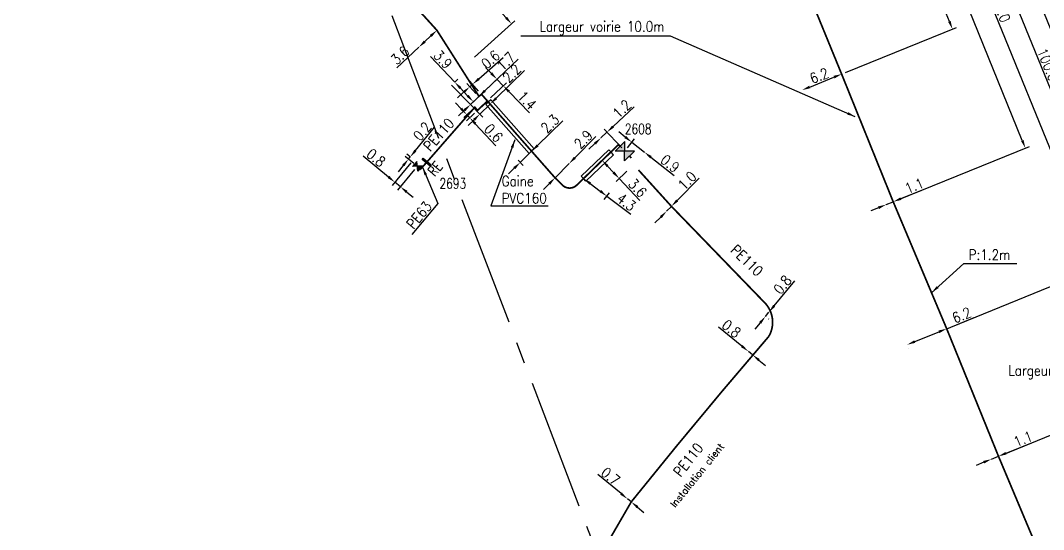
# Model space of a CAD drawing. Header units: millimetres. Extents: x 126999 to 128000, y 154000 to 155000.
# Drawn here: x 127775.3 to 127923.8, y 154093.8 to 154167.7 of the extents above; entities that cross this region are included whole.
import ezdxf
from ezdxf.enums import TextEntityAlignment as Align

# ---------------------------------------------------------------- set-up
doc = ezdxf.new("R2010")
doc.units = ezdxf.units.MM
doc.header["$PDMODE"] = 34
doc.linetypes.add('CENTER2', pattern=[28.575, 19.05, -3.175, 3.175, -3.175])
doc.layers.get('0').update_dxf_attribs({"linetype": 'CONTINUOUS'})
doc.layers.get('DEFPOINTS').update_dxf_attribs({"linetype": 'CONTINUOUS'})
for name, color, linetype in [('G_120', 4, 'CONTINUOUS'), ('G_300', 7, 'CONTINUOUS'), ('G_340', 7, 'CONTINUOUS'), ('G_400', 7, 'CONTINUOUS')]:
    doc.layers.add(name, color=color, linetype=linetype)
doc.layers.add('G_990', color=7, linetype='CONTINUOUS', plot=False)
doc.styles.add('G_ROMANS', font='ROMANS.SHX', dxfattribs={"width": 0.75})
doc.styles.get("Standard").update_dxf_attribs({"font": 'romans.shx', "width": 0.85})
doc.linetypes.add('G_TYPB_PE', pattern='A,5,-0.3,["o",Standard,S=1.5,R=0,X=0,Y=-0.5],-1.65', length=6.95)
doc.dimstyles.get("Standard").update_dxf_attribs({"dimtxt": 1.5, "dimasz": 1.2, "dimexe": 0.625, "dimexo": 0.625, "dimgap": 0.25, "dimtad": 1, "dimdec": 1, "dimzin": 0, "dimdsep": 46, "dimtxsty": 'Standard', "dimcen": -0.5, "dimadec": 0, "dimazin": 0, "dimtfac": 1, "dimtdec": 1, "dimtmove": 0, "dimatfit": 3, "dimfxl": 1, "dimtolj": 1, "dimtzin": 0, "dimarcsym": 0})

# ---------------------------------------------------------------- blocks, each defined once
blk = doc.blocks.new('*D156')
at = {"layer": 'DEFPOINTS', "color": 0, "linetype": 'Continuous', "transparency": 16777216}
for p in [(127863.42, 154098.23), (127863.42, 154098.23), (127863.97, 154097.79)]:
    blk.add_point(p, dxfattribs=at)
at = {"layer": 'G_120', "color": 0, "linetype": 'Continuous', "lineweight": -2, "transparency": 16777216}
for p, q in [((127862.5, 154098.99), (127859.11, 154101.76)), ((127863.97, 154097.79), (127863.42, 154098.23)), ((127864.89, 154097.03), (127865.82, 154096.27))]:
    blk.add_line(p, q, dxfattribs=at)
at = {"layer": 'G_120', "color": 0, "linetype": 'Continuous', "transparency": 16777216}
for points in [[(127862.62, 154099.15), (127862.37, 154098.84), (127863.42, 154098.23)], [(127865.02, 154097.18), (127864.77, 154096.87), (127863.97, 154097.79)]]:
    blk.add_solid(points, dxfattribs=at)
at = {"layer": 'G_120', "color": 0, "linetype": 'Continuous', "transparency": 16777216, "insert": (127860.97, 154101.53), "char_height": 1.5, "attachment_point": 5, "rotation": 320.6832}
blk.add_mtext('\\A1;0.7', dxfattribs=at)
blk = doc.blocks.new('*D157')
at = {"layer": 'DEFPOINTS', "color": 0, "linetype": 'Continuous', "transparency": 16777216}
for p in [(127880.97, 154119.65), (127880.97, 154119.65), (127881.58, 154119.15)]:
    blk.add_point(p, dxfattribs=at)
at = {"layer": 'G_120', "color": 0, "linetype": 'Continuous', "lineweight": -2, "transparency": 16777216}
for p, q in [((127880.04, 154120.41), (127876.66, 154123.18)), ((127881.58, 154119.15), (127880.97, 154119.65)), ((127882.51, 154118.39), (127883.44, 154117.62))]:
    blk.add_line(p, q, dxfattribs=at)
at = {"layer": 'G_120', "color": 0, "linetype": 'Continuous', "transparency": 16777216}
for points in [[(127880.16, 154120.57), (127879.91, 154120.26), (127880.97, 154119.65)], [(127882.64, 154118.54), (127882.39, 154118.23), (127881.58, 154119.15)]]:
    blk.add_solid(points, dxfattribs=at)
at = {"layer": 'G_120', "color": 0, "linetype": 'Continuous', "transparency": 16777216, "insert": (127878.52, 154122.95), "char_height": 1.5, "attachment_point": 5, "rotation": 320.6832}
blk.add_mtext('\\A1;0.8', dxfattribs=at)
blk = doc.blocks.new('*D158')
at = {"layer": 'DEFPOINTS', "color": 0, "linetype": 'Continuous', "transparency": 16777216}
for p in [(127883.4, 154124.78), (127883.46, 154124.73), (127883.9, 154125.4)]:
    blk.add_point(p, dxfattribs=at)
at = {"layer": 'G_120', "color": 0, "linetype": 'Continuous', "lineweight": -2, "transparency": 16777216}
for p, q in [((127884.72, 154126.28), (127887.71, 154129.92)), ((127883.46, 154124.73), (127883.96, 154125.35)), ((127884.39, 154125), (127884.45, 154124.96)), ((127882.7, 154123.8), (127881.93, 154122.88)), ((127883.88, 154124.39), (127883.94, 154124.34))]:
    blk.add_line(p, q, dxfattribs=at)
at = {"layer": 'G_120', "color": 0, "linetype": 'Continuous', "transparency": 16777216}
for points in [[(127884.57, 154126.41), (127884.88, 154126.15), (127883.96, 154125.35)], [(127882.54, 154123.93), (127882.85, 154123.68), (127883.46, 154124.73)]]:
    blk.add_solid(points, dxfattribs=at)
at = {"layer": 'G_120', "color": 0, "linetype": 'Continuous', "transparency": 16777216, "insert": (127885.93, 154129.33), "char_height": 1.5, "attachment_point": 5, "rotation": 50.6832}
blk.add_mtext('\\A1;0.8', dxfattribs=at)
blk = doc.blocks.new('*D159')
at = {"layer": 'DEFPOINTS', "color": 0, "linetype": 'Continuous', "transparency": 16777216}
for p in [(127869.1, 154140.01), (127869.1, 154140.01), (127869.8, 154140.72)]:
    blk.add_point(p, dxfattribs=at)
at = {"layer": 'G_120', "color": 0, "linetype": 'Continuous', "lineweight": -2, "transparency": 16777216}
for p, q in [((127870.65, 154141.58), (127873.84, 154144.81)), ((127869.1, 154140.01), (127869.8, 154140.72)), ((127868.26, 154139.15), (127867.42, 154138.3))]:
    blk.add_line(p, q, dxfattribs=at)
at = {"layer": 'G_120', "color": 0, "linetype": 'Continuous', "transparency": 16777216}
for points in [[(127870.5, 154141.72), (127870.79, 154141.44), (127869.8, 154140.72)], [(127868.12, 154139.3), (127868.4, 154139.01), (127869.1, 154140.01)]]:
    blk.add_solid(points, dxfattribs=at)
at = {"layer": 'G_120', "color": 0, "linetype": 'Continuous', "transparency": 16777216, "insert": (127872.08, 154144.45), "char_height": 1.5, "attachment_point": 5, "rotation": 45.3983}
blk.add_mtext('\\A1;1.0', dxfattribs=at)
blk = doc.blocks.new('*D160')
at = {"layer": 'DEFPOINTS', "color": 0, "linetype": 'Continuous', "transparency": 16777216}
for p in [(127860.45, 154151.48), (127859.58, 154150.66), (127863.03, 154148.74)]:
    blk.add_point(p, dxfattribs=at)
at = {"layer": 'G_300', "color": 0, "linetype": 'Continuous', "lineweight": -2, "transparency": 16777216}
for p, q in [((127861.33, 154152.3), (127864.38, 154155.17)), ((127859.58, 154150.66), (127860.45, 154151.48)), ((127862.6, 154149.2), (127860.03, 154151.94)), ((127858.7, 154149.84), (127857.83, 154149.02))]:
    blk.add_line(p, q, dxfattribs=at)
at = {"layer": 'G_300', "color": 0, "linetype": 'Continuous', "transparency": 16777216}
for points in [[(127861.19, 154152.45), (127861.46, 154152.16), (127860.45, 154151.48)], [(127858.57, 154149.98), (127858.84, 154149.69), (127859.58, 154150.66)]]:
    blk.add_solid(points, dxfattribs=at)
at = {"layer": 'G_300', "color": 0, "linetype": 'Continuous', "transparency": 16777216, "insert": (127862.61, 154154.87), "char_height": 1.5, "attachment_point": 5, "rotation": 43.1876}
blk.add_mtext('\\A1;1.2', dxfattribs=at)
blk = doc.blocks.new('*D161')
at = {"layer": 'DEFPOINTS', "color": 0, "linetype": 'Continuous', "transparency": 16777216}
for p in [(127862.13, 154149.69), (127863.79, 154146.25), (127862.22, 154144.77)]:
    blk.add_point(p, dxfattribs=at)
at = {"layer": 'G_120', "color": 0, "linetype": 'Continuous', "lineweight": -2, "transparency": 16777216}
for p, q in [((127861.67, 154149.27), (127859.26, 154147)), ((127860.54, 154146.55), (127861.4, 154145.64)), ((127863.34, 154145.82), (127861.76, 154144.34)), ((127862.22, 154144.77), (127865.23, 154141.55))]:
    blk.add_line(p, q, dxfattribs=at)
at = {"layer": 'G_120', "color": 0, "linetype": 'Continuous', "transparency": 16777216}
for points in [[(127860.68, 154146.69), (127860.39, 154146.42), (127859.72, 154147.43)], [(127861.54, 154145.78), (127861.25, 154145.5), (127862.22, 154144.77)]]:
    blk.add_solid(points, dxfattribs=at)
at = {"layer": 'G_120', "color": 0, "linetype": 'Continuous', "transparency": 16777216, "insert": (127864.88, 154143.39), "char_height": 1.5, "attachment_point": 5, "rotation": 313.1998}
blk.add_mtext('\\A1;3.6', dxfattribs=at)
blk = doc.blocks.new('*D162')
at = {"layer": 'DEFPOINTS', "color": 0, "linetype": 'Continuous', "transparency": 16777216}
for p in [(127854.95, 154146.92), (127854.95, 154146.92), (127852.91, 154144.86)]:
    blk.add_point(p, dxfattribs=at)
at = {"layer": 'G_120', "color": 0, "linetype": 'Continuous', "lineweight": -2, "transparency": 16777216}
for p, q in [((127855.79, 154147.78), (127858.82, 154150.85)), ((127852.91, 154144.86), (127854.95, 154146.92)), ((127852.07, 154144), (127851.22, 154143.15))]:
    blk.add_line(p, q, dxfattribs=at)
at = {"layer": 'G_120', "color": 0, "linetype": 'Continuous', "transparency": 16777216}
for points in [[(127855.65, 154147.92), (127855.93, 154147.64), (127854.95, 154146.92)], [(127851.92, 154144.14), (127852.21, 154143.86), (127852.91, 154144.86)]]:
    blk.add_solid(points, dxfattribs=at)
at = {"layer": 'G_120', "color": 0, "linetype": 'Continuous', "transparency": 16777216, "insert": (127857.01, 154150.44), "char_height": 1.5, "attachment_point": 5, "rotation": 45.3983}
blk.add_mtext('\\A1;2.9', dxfattribs=at)
blk = doc.blocks.new('*D171')
at = {"layer": 'DEFPOINTS', "color": 0, "linetype": 'Continuous', "transparency": 16777216}
for p in [(127841.87, 154156.69), (127840.64, 154155.51), (127840.64, 154155.51)]:
    blk.add_point(p, dxfattribs=at)
at = {"layer": 'G_120', "color": 0, "linetype": 'Continuous', "lineweight": -2, "transparency": 16777216}
for p, q in [((127842.74, 154157.51), (127847.54, 154162.08)), ((127840.64, 154155.51), (127841.87, 154156.69)), ((127839.77, 154154.69), (127838.9, 154153.86))]:
    blk.add_line(p, q, dxfattribs=at)
at = {"layer": 'G_120', "color": 0, "linetype": 'Continuous', "transparency": 16777216}
for points in [[(127842.6, 154157.66), (127842.88, 154157.37), (127841.87, 154156.69)], [(127839.63, 154154.83), (127839.91, 154154.54), (127840.64, 154155.51)]]:
    blk.add_solid(points, dxfattribs=at)
at = {"layer": 'G_120', "color": 0, "linetype": 'Continuous', "transparency": 16777216, "insert": (127845.77, 154161.77), "char_height": 1.5, "attachment_point": 5, "rotation": 43.5782}
blk.add_mtext('\\A1;1.7', dxfattribs=at)
blk = doc.blocks.new('*D172')
at = {"layer": 'DEFPOINTS', "color": 0, "linetype": 'Continuous', "transparency": 16777216}
for p in [(127837.89, 154158.33), (127838.35, 154158.76), (127841.81, 154156.63)]:
    blk.add_point(p, dxfattribs=at)
at = {"layer": 'G_120', "color": 0, "linetype": 'Continuous', "lineweight": -2, "transparency": 16777216}
for p, q in [((127838.35, 154158.76), (127834.83, 154162.49)), ((127838.35, 154158.76), (127838.81, 154159.19)), ((127840.22, 154156.78), (127839.18, 154157.89)), ((127841.36, 154156.2), (127840.59, 154155.48))]:
    blk.add_line(p, q, dxfattribs=at)
at = {"layer": 'G_120', "color": 0, "linetype": 'Continuous', "transparency": 16777216}
for points in [[(127839.32, 154158.03), (127839.03, 154157.75), (127838.35, 154158.76)], [(127840.37, 154156.92), (127840.08, 154156.64), (127841.05, 154155.91)]]:
    blk.add_solid(points, dxfattribs=at)
at = {"layer": 'G_120', "color": 0, "linetype": 'Continuous', "transparency": 16777216, "insert": (127836.63, 154162.05), "char_height": 1.5, "attachment_point": 5, "rotation": 313.3447}
blk.add_mtext('\\A1;3.9', dxfattribs=at)
blk = doc.blocks.new('*D173')
at = {"layer": 'DEFPOINTS', "color": 0, "linetype": 'Continuous', "transparency": 16777216}
for p in [(127840.54, 154158.08), (127841.81, 154156.63), (127842.23, 154157)]:
    blk.add_point(p, dxfattribs=at)
at = {"layer": 'G_120', "color": 0, "linetype": 'Continuous', "lineweight": -2, "transparency": 16777216}
for p, q in [((127841.85, 154159.24), (127845.39, 154162.35)), ((127841.81, 154157.47), (127840.54, 154158.92)), ((127841.4, 154157.1), (127840.13, 154158.55)), ((127840.54, 154158.08), (127840.95, 154158.45)), ((127839.64, 154157.29), (127838.74, 154156.5))]:
    blk.add_line(p, q, dxfattribs=at)
at = {"layer": 'G_120', "color": 0, "linetype": 'Continuous', "transparency": 16777216}
for points in [[(127841.72, 154159.39), (127841.98, 154159.09), (127840.95, 154158.45)], [(127839.51, 154157.44), (127839.77, 154157.14), (127840.54, 154158.08)]]:
    blk.add_solid(points, dxfattribs=at)
at = {"layer": 'G_120', "color": 0, "linetype": 'Continuous', "transparency": 16777216, "insert": (127843.54, 154162.05), "char_height": 1.5, "attachment_point": 5, "rotation": 41.3389}
blk.add_mtext('\\A1;0.6', dxfattribs=at)
blk = doc.blocks.new('*D174')
at = {"layer": 'DEFPOINTS', "color": 0, "linetype": 'Continuous', "transparency": 16777216}
for p in [(127841.26, 154155.11), (127841.67, 154154.67), (127840.52, 154153.59)]:
    blk.add_point(p, dxfattribs=at)
at = {"layer": 'G_120', "color": 0, "linetype": 'Continuous', "lineweight": -2, "transparency": 16777216}
for p, q in [((127839.28, 154154.9), (127838.46, 154155.77)), ((127840.81, 154154.68), (127839.65, 154153.6)), ((127841.22, 154154.25), (127840.06, 154153.16)), ((127840.11, 154154.03), (127840.52, 154153.59)), ((127841.34, 154152.71), (127844.34, 154149.53))]:
    blk.add_line(p, q, dxfattribs=at)
at = {"layer": 'G_120', "color": 0, "linetype": 'Continuous', "transparency": 16777216}
for points in [[(127839.43, 154155.04), (127839.14, 154154.76), (127840.11, 154154.03)], [(127841.49, 154152.85), (127841.2, 154152.58), (127840.52, 154153.59)]]:
    blk.add_solid(points, dxfattribs=at)
at = {"layer": 'G_120', "color": 0, "linetype": 'Continuous', "transparency": 16777216, "insert": (127843.98, 154151.37), "char_height": 1.5, "attachment_point": 5, "rotation": 313.2725}
blk.add_mtext('\\A1;0.6', dxfattribs=at)
blk = doc.blocks.new('*D176')
at = {"layer": 'DEFPOINTS', "color": 0, "linetype": 'Continuous', "transparency": 16777216}
for p in [(127845.39, 154158.24), (127842.23, 154157), (127843.11, 154156.02)]:
    blk.add_point(p, dxfattribs=at)
at = {"layer": 'G_120', "color": 0, "linetype": 'Continuous', "lineweight": -2, "transparency": 16777216}
for p, q in [((127843.65, 154160.04), (127842.81, 154160.9)), ((127842.68, 154157.43), (127844.93, 154159.61)), ((127844.48, 154159.18), (127845.39, 154158.24)), ((127843.55, 154156.46), (127845.84, 154158.67)), ((127846.23, 154157.37), (127849.18, 154154.32))]:
    blk.add_line(p, q, dxfattribs=at)
at = {"layer": 'G_120', "color": 0, "linetype": 'Continuous', "transparency": 16777216}
for points in [[(127843.79, 154160.18), (127843.5, 154159.9), (127844.48, 154159.18)], [(127846.37, 154157.51), (127846.08, 154157.24), (127845.39, 154158.24)]]:
    blk.add_solid(points, dxfattribs=at)
at = {"layer": 'G_120', "color": 0, "linetype": 'Continuous', "transparency": 16777216, "insert": (127848.84, 154156.11), "char_height": 1.5, "attachment_point": 5, "rotation": 314.0769}
blk.add_mtext('\\A1;1.4', dxfattribs=at)
blk = doc.blocks.new('*D177')
at = {"layer": 'DEFPOINTS', "color": 0, "linetype": 'Continuous', "transparency": 16777216}
for p in [(127835.76, 154166.29), (127833.13, 154163.82), (127833.13, 154163.82)]:
    blk.add_point(p, dxfattribs=at)
at = {"layer": 'G_120', "color": 0, "linetype": 'Continuous', "lineweight": -2, "transparency": 16777216}
for p, q in [((127834.88, 154165.47), (127834, 154164.65)), ((127833.13, 154163.82), (127829.94, 154160.83))]:
    blk.add_line(p, q, dxfattribs=at)
at = {"layer": 'G_120', "color": 0, "linetype": 'Continuous', "transparency": 16777216}
for points in [[(127834.74, 154165.62), (127835.02, 154165.33), (127835.76, 154166.29)], [(127833.86, 154164.79), (127834.14, 154164.5), (127833.13, 154163.82)]]:
    blk.add_solid(points, dxfattribs=at)
at = {"layer": 'G_120', "color": 0, "linetype": 'Continuous', "transparency": 16777216, "insert": (127830.41, 154162.65), "char_height": 1.5, "attachment_point": 5, "rotation": 43.1836}
blk.add_mtext('\\A1;3.6', dxfattribs=at)
blk = doc.blocks.new('G_300_04')
h = blk.add_hatch(color=256)
h.paths.add_polyline_path([(-1, 1), (-1, -1), (0, 0)])
h.paths.add_polyline_path([(1, 1), (0, 0), (1, -1)])
at = {"flags": 128}
for points in [[(1, 1), (-1, -1)], [(1, -1), (-1, 1)], [(-1, 1), (-1, -1)], [(1, 1), (1, -1)]]:
    blk.add_lwpolyline(points, dxfattribs=at)
at = {"color": 0, "linetype": 'Continuous', "style": 'G_ROMANS', "width": 0.75}
blk.add_attdef('NUM', text='', height=1.5, dxfattribs=at).set_placement((0, 2.07), align=Align.MIDDLE)
at = {"color": 0, "linetype": 'Continuous', "style": 'G_ROMANS', "width": 0.75, "flags": 3}
for tag, p in [('DEF_LEG', (0, -2.5)), ('DEF_COUP', (0, -5)), ('DEF_TYPE', (0, -7.5))]:
    blk.add_attdef(tag, text='', height=1.2, dxfattribs=at).set_placement(p, align=Align.MIDDLE)
blk = doc.blocks.new('*D65')
at = {"layer": 'DEFPOINTS', "color": 0, "linetype": 'Continuous', "transparency": 16777216}
for p in [(127894.51, 154159.93), (127894.51, 154159.93), (127888.77, 154157.6)]:
    blk.add_point(p, dxfattribs=at)
at = {"layer": 'G_120', "color": 0, "linetype": 'Continuous', "lineweight": -2, "transparency": 16777216}
blk.add_line((127889.88, 154158.05), (127893.4, 154159.48), dxfattribs=at)
at = {"layer": 'G_120', "color": 0, "linetype": 'Continuous', "transparency": 16777216}
for points in [[(127893.33, 154159.67), (127893.48, 154159.29), (127894.51, 154159.93)], [(127889.8, 154158.24), (127889.95, 154157.87), (127888.77, 154157.6)]]:
    blk.add_solid(points, dxfattribs=at)
at = {"layer": 'G_120', "color": 0, "linetype": 'Continuous', "transparency": 16777216, "insert": (127891.26, 154159.69), "char_height": 1.5, "attachment_point": 5, "rotation": 22.0911}
blk.add_mtext('\\A1;6.2', dxfattribs=at)
blk = doc.blocks.new('*D66')
at = {"layer": 'DEFPOINTS', "color": 0, "linetype": 'Continuous', "transparency": 16777216}
for p in [(127902, 154141.38), (127902, 154141.38), (127900.98, 154140.97)]:
    blk.add_point(p, dxfattribs=at)
at = {"layer": 'G_120', "color": 0, "linetype": 'Continuous', "lineweight": -2, "transparency": 16777216}
for p, q in [((127903.11, 154141.84), (127906.65, 154143.27)), ((127900.98, 154140.97), (127902, 154141.38)), ((127899.86, 154140.52), (127898.75, 154140.07)), ((127901.21, 154140.39), (127901.21, 154140.39)), ((127902.23, 154140.8), (127902.23, 154140.8))]:
    blk.add_line(p, q, dxfattribs=at)
at = {"layer": 'G_120', "color": 0, "linetype": 'Continuous', "transparency": 16777216}
for points in [[(127903.03, 154142.02), (127903.18, 154141.65), (127902, 154141.38)], [(127899.79, 154140.7), (127899.94, 154140.33), (127900.98, 154140.97)]]:
    blk.add_solid(points, dxfattribs=at)
at = {"layer": 'G_120', "color": 0, "linetype": 'Continuous', "transparency": 16777216, "insert": (127905.06, 154143.71), "char_height": 1.5, "attachment_point": 5, "rotation": 22.0911}
blk.add_mtext('\\A1;1.1', dxfattribs=at)
blk = doc.blocks.new('*D67')
at = {"layer": 'DEFPOINTS', "color": 0, "linetype": 'Continuous', "transparency": 16777216}
for p in [(127909.76, 154122.95), (127909.76, 154122.95), (127904.02, 154120.62)]:
    blk.add_point(p, dxfattribs=at)
at = {"layer": 'G_120', "color": 0, "linetype": 'Continuous', "lineweight": -2, "transparency": 16777216}
for p, q in [((127909.76, 154122.95), (127913.76, 154124.57)), ((127905.13, 154121.07), (127908.65, 154122.5)), ((127910, 154122.37), (127910, 154122.37)), ((127904.25, 154120.04), (127904.25, 154120.04))]:
    blk.add_line(p, q, dxfattribs=at)
at = {"layer": 'G_120', "color": 0, "linetype": 'Continuous', "transparency": 16777216}
for points in [[(127908.57, 154122.68), (127908.72, 154122.31), (127909.76, 154122.95)], [(127905.05, 154121.26), (127905.2, 154120.89), (127904.02, 154120.62)]]:
    blk.add_solid(points, dxfattribs=at)
at = {"layer": 'G_120', "color": 0, "linetype": 'Continuous', "transparency": 16777216, "insert": (127911.94, 154124.91), "char_height": 1.5, "attachment_point": 5, "rotation": 22.0911}
blk.add_mtext('\\A1;6.2', dxfattribs=at)
blk = doc.blocks.new('*D68')
at = {"layer": 'DEFPOINTS', "color": 0, "linetype": 'Continuous', "transparency": 16777216}
for p in [(127916.26, 154104), (127917.28, 154104.42), (127917.28, 154104.42)]:
    blk.add_point(p, dxfattribs=at)
at = {"layer": 'G_120', "color": 0, "linetype": 'Continuous', "lineweight": -2, "transparency": 16777216}
for p, q in [((127918.39, 154104.87), (127922.44, 154106.51)), ((127916.26, 154104), (127917.28, 154104.42)), ((127915.15, 154103.55), (127914.03, 154103.1))]:
    blk.add_line(p, q, dxfattribs=at)
at = {"layer": 'G_120', "color": 0, "linetype": 'Continuous', "transparency": 16777216}
for points in [[(127915.07, 154103.74), (127915.22, 154103.37), (127916.26, 154104)], [(127918.31, 154105.05), (127918.46, 154104.68), (127917.28, 154104.42)]]:
    blk.add_solid(points, dxfattribs=at)
at = {"layer": 'G_120', "color": 0, "linetype": 'Continuous', "transparency": 16777216, "insert": (127920.85, 154106.95), "char_height": 1.5, "attachment_point": 5, "rotation": 22.0911}
blk.add_mtext('\\A1;1.1', dxfattribs=at)
blk = doc.blocks.new('*D73')
at = {"layer": 'DEFPOINTS', "color": 0, "linetype": 'Continuous', "transparency": 16777216}
for p in [(127895.56, 154203.53), (127867.25, 154192.04), (127894.51, 154159.93)]:
    blk.add_point(p, dxfattribs=at)
at = {"layer": 'G_120', "color": 0, "linetype": 'Continuous', "lineweight": -2, "transparency": 16777216}
for p, q in [((127867.83, 154192.27), (127896.14, 154203.76)), ((127910.15, 154167.57), (127896.01, 154202.41)), ((127895.09, 154160.17), (127911.18, 154166.7))]:
    blk.add_line(p, q, dxfattribs=at)
at = {"layer": 'G_120', "color": 0, "linetype": 'Continuous', "transparency": 16777216}
for points in [[(127896.2, 154202.49), (127895.83, 154202.34), (127895.56, 154203.53)], [(127910.34, 154167.65), (127909.97, 154167.5), (127910.6, 154166.46)]]:
    blk.add_solid(points, dxfattribs=at)
at = {"layer": 'G_120', "color": 0, "linetype": 'Continuous', "transparency": 16777216, "insert": (127904.01, 154185.37), "char_height": 1.5, "attachment_point": 5, "rotation": 292.0911}
blk.add_mtext('\\A1;40.0', dxfattribs=at)
blk = doc.blocks.new('*D74')
at = {"layer": 'DEFPOINTS', "color": 0, "linetype": 'Continuous', "transparency": 16777216}
for p in [(127898.62, 154204.77), (127867.25, 154192.04), (127902, 154141.38)]:
    blk.add_point(p, dxfattribs=at)
at = {"layer": 'G_120', "color": 0, "linetype": 'Continuous', "lineweight": -2, "transparency": 16777216}
for p, q in [((127867.83, 154192.27), (127899.2, 154205)), ((127920.73, 154150.28), (127899.07, 154203.66)), ((127902.58, 154141.62), (127921.76, 154149.41))]:
    blk.add_line(p, q, dxfattribs=at)
at = {"layer": 'G_120', "color": 0, "linetype": 'Continuous', "transparency": 16777216}
for points in [[(127899.26, 154203.73), (127898.89, 154203.58), (127898.62, 154204.77)], [(127920.92, 154150.36), (127920.55, 154150.21), (127921.18, 154149.17)]]:
    blk.add_solid(points, dxfattribs=at)
at = {"layer": 'G_120', "color": 0, "linetype": 'Continuous', "transparency": 16777216, "insert": (127910.83, 154177.35), "char_height": 1.5, "attachment_point": 5, "rotation": 292.0911}
blk.add_mtext('\\A1;60.0', dxfattribs=at)
blk = doc.blocks.new('*D75')
at = {"layer": 'DEFPOINTS', "color": 0, "linetype": 'Continuous', "transparency": 16777216}
for p in [(127901.68, 154206.01), (127867.25, 154192.04), (127909.76, 154122.95)]:
    blk.add_point(p, dxfattribs=at)
at = {"layer": 'G_120', "color": 0, "linetype": 'Continuous', "lineweight": -2, "transparency": 16777216}
for p, q in [((127867.83, 154192.27), (127902.26, 154206.24)), ((127931.31, 154132.99), (127902.13, 154204.9)), ((127910.34, 154123.19), (127932.34, 154132.12))]:
    blk.add_line(p, q, dxfattribs=at)
at = {"layer": 'G_120', "color": 0, "linetype": 'Continuous', "transparency": 16777216}
for points in [[(127902.31, 154204.97), (127901.94, 154204.82), (127901.68, 154206.01)], [(127931.5, 154133.07), (127931.13, 154132.92), (127931.76, 154131.88)]]:
    blk.add_solid(points, dxfattribs=at)
at = {"layer": 'G_120', "color": 0, "linetype": 'Continuous', "transparency": 16777216, "insert": (127917.65, 154169.32), "char_height": 1.5, "attachment_point": 5, "rotation": 292.0911}
blk.add_mtext('\\A1;80.0', dxfattribs=at)
blk = doc.blocks.new('*D76')
at = {"layer": 'DEFPOINTS', "color": 0, "linetype": 'Continuous', "transparency": 16777216}
for p in [(127904.73, 154207.25), (127867.25, 154192.04), (127917.28, 154104.42)]:
    blk.add_point(p, dxfattribs=at)
at = {"layer": 'G_120', "color": 0, "linetype": 'Continuous', "lineweight": -2, "transparency": 16777216}
for p, q in [((127867.83, 154192.27), (127905.31, 154207.48)), ((127941.89, 154115.7), (127905.19, 154206.14)), ((127917.86, 154104.65), (127942.92, 154114.83))]:
    blk.add_line(p, q, dxfattribs=at)
at = {"layer": 'G_120', "color": 0, "linetype": 'Continuous', "transparency": 16777216}
for points in [[(127905.37, 154206.21), (127905, 154206.06), (127904.73, 154207.25)], [(127942.08, 154115.78), (127941.71, 154115.63), (127942.34, 154114.59)]]:
    blk.add_solid(points, dxfattribs=at)
at = {"layer": 'G_120', "color": 0, "linetype": 'Continuous', "transparency": 16777216, "insert": (127924.47, 154161.3), "char_height": 1.5, "attachment_point": 5, "rotation": 292.0911}
blk.add_mtext('\\A1;100.0', dxfattribs=at)
blk = doc.blocks.new('*D77')
at = {"layer": 'DEFPOINTS', "color": 0, "linetype": 'Continuous', "transparency": 16777216}
for p in [(127907.79, 154208.49), (127867.25, 154192.04), (127925.03, 154085.98)]:
    blk.add_point(p, dxfattribs=at)
at = {"layer": 'G_120', "color": 0, "linetype": 'Continuous', "lineweight": -2, "transparency": 16777216}
for p, q in [((127867.83, 154192.27), (127908.37, 154208.73)), ((127952.47, 154098.41), (127908.24, 154207.38)), ((127925.6, 154086.21), (127953.5, 154097.53))]:
    blk.add_line(p, q, dxfattribs=at)
at = {"layer": 'G_120', "color": 0, "linetype": 'Continuous', "transparency": 16777216}
for points in [[(127908.43, 154207.45), (127908.06, 154207.3), (127907.79, 154208.49)], [(127952.66, 154098.49), (127952.29, 154098.34), (127952.92, 154097.3)]]:
    blk.add_solid(points, dxfattribs=at)
at = {"layer": 'G_120', "color": 0, "linetype": 'Continuous', "transparency": 16777216, "insert": (127931.28, 154153.27), "char_height": 1.5, "attachment_point": 5, "rotation": 292.0911}
blk.add_mtext('\\A1;120.0', dxfattribs=at)
blk = doc.blocks.new('*D96')
at = {"layer": 'DEFPOINTS', "color": 0, "linetype": 'Continuous', "transparency": 16777216}
for p in [(127825.52, 154174.44), (127846.6, 154167.22), (127840.75, 154161.95)]:
    blk.add_point(p, dxfattribs=at)
at = {"layer": 'G_300', "color": 0, "linetype": 'Continuous', "lineweight": -2, "transparency": 16777216}
for p, q in [((127825.98, 154174.86), (127834.04, 154182.11)), ((127834.38, 154180.8), (127845.8, 154168.11)), ((127841.22, 154162.37), (127847.07, 154167.64))]:
    blk.add_line(p, q, dxfattribs=at)
at = {"layer": 'G_300', "color": 0, "linetype": 'Continuous', "transparency": 16777216}
for points in [[(127834.52, 154180.94), (127834.23, 154180.67), (127833.57, 154181.69)], [(127845.95, 154168.25), (127845.65, 154167.98), (127846.6, 154167.22)]]:
    blk.add_solid(points, dxfattribs=at)
at = {"layer": 'G_300', "color": 0, "linetype": 'Continuous', "transparency": 16777216, "insert": (127839.76, 154176.31), "char_height": 1.5, "attachment_point": 5, "rotation": 312.0052}
blk.add_mtext('\\A1;18.0', dxfattribs=at)
blk = doc.blocks.new('G_340_18')
at = {"linetype": 'Continuous'}
blk.add_hatch(color=0, dxfattribs=at).paths.add_polyline_path([(0.125, 0.75), (-0.125, 0.75), (-0.125, -0.75), (0.125, -0.75)])
at = {"color": 0, "linetype": 'Continuous'}
blk.add_lwpolyline([(-0.125, 0.75), (0.125, 0.75), (0.125, -0.75), (-0.125, -0.75)], close=True, dxfattribs=at)
at = {"color": 0, "linetype": 'Continuous', "style": 'G_ROMANS', "width": 0.75}
for tag, height, flags, p in [('RE', 1.5, 8, (0, 3)), ('DEF_LEG', 1.2, 3, (0, -5)), ('DEF_COUP', 1.2, 3, (0, -7.5)), ('DEF_TYPE', 1.2, 3, (0, -10))]:
    blk.add_attdef(tag, text='', height=height, dxfattribs=dict(at, flags=flags)).set_placement(p, align=Align.MIDDLE)
blk = doc.blocks.new('*D224')
at = {"layer": 'DEFPOINTS', "color": 0, "linetype": 'Continuous', "transparency": 16777216}
for p in [(127837.89, 154158.33), (127843.22, 154155.86), (127843.5, 154155.58)]:
    blk.add_point(p, dxfattribs=at)
at = {"layer": 'G_400', "color": 0, "linetype": 'Continuous', "lineweight": -2, "transparency": 16777216}
for p, q in [((127844.36, 154156.42), (127848.47, 154160.44)), ((127838.33, 154157.88), (127842.44, 154153.67)), ((127842, 154154.12), (127843.5, 154155.58)), ((127843.66, 154155.42), (127843.94, 154155.13)), ((127841.15, 154153.28), (127840.29, 154152.44))]:
    blk.add_line(p, q, dxfattribs=at)
at = {"layer": 'G_400', "color": 0, "linetype": 'Continuous', "transparency": 16777216}
for points in [[(127844.22, 154156.56), (127844.5, 154156.28), (127843.5, 154155.58)], [(127841.01, 154153.42), (127841.29, 154153.14), (127842, 154154.12)]]:
    blk.add_solid(points, dxfattribs=at)
at = {"layer": 'G_400', "color": 0, "linetype": 'Continuous', "transparency": 16777216, "insert": (127846.63, 154160.04), "char_height": 1.5, "attachment_point": 5, "rotation": 44.3429}
blk.add_mtext('\\A1;2.2', dxfattribs=at)
blk = doc.blocks.new('*D225')
at = {"layer": 'DEFPOINTS', "color": 0, "linetype": 'Continuous', "transparency": 16777216}
for p in [(127849.51, 154148.72), (127847.11, 154147.88), (127847.86, 154147.1)]:
    blk.add_point(p, dxfattribs=at)
at = {"layer": 'G_400', "color": 0, "linetype": 'Continuous', "lineweight": -2, "transparency": 16777216}
for p, q in [((127850.37, 154149.56), (127854.02, 154153.12)), ((127847.86, 154147.1), (127849.51, 154148.72)), ((127847.54, 154147.43), (127848.3, 154146.66)), ((127847, 154146.27), (127846.15, 154145.43))]:
    blk.add_line(p, q, dxfattribs=at)
at = {"layer": 'G_400', "color": 0, "linetype": 'Continuous', "transparency": 16777216}
for points in [[(127850.23, 154149.7), (127850.51, 154149.41), (127849.51, 154148.72)], [(127846.86, 154146.41), (127847.14, 154146.12), (127847.86, 154147.1)]]:
    blk.add_solid(points, dxfattribs=at)
at = {"layer": 'G_400', "color": 0, "linetype": 'Continuous', "transparency": 16777216, "insert": (127852.18, 154152.73), "char_height": 1.5, "attachment_point": 5, "rotation": 44.3429}
blk.add_mtext('\\A1;2.3', dxfattribs=at)
blk = doc.blocks.new('*D226')
at = {"layer": 'DEFPOINTS', "color": 0, "linetype": 'Continuous', "transparency": 16777216}
for p in [(127857.06, 154144.75), (127859.68, 154141.2), (127860.44, 154142.2)]:
    blk.add_point(p, dxfattribs=at)
at = {"layer": 'G_400', "color": 0, "linetype": 'Continuous', "lineweight": -2, "transparency": 16777216}
for p, q in [((127858.02, 154144.03), (127859.48, 154142.93)), ((127860.06, 154141.7), (127860.81, 154142.7)), ((127860.44, 154142.2), (127863.93, 154139.58))]:
    blk.add_line(p, q, dxfattribs=at)
at = {"layer": 'G_400', "color": 0, "linetype": 'Continuous', "transparency": 16777216}
for points in [[(127858.14, 154144.19), (127857.9, 154143.87), (127857.06, 154144.75)], [(127859.6, 154143.09), (127859.36, 154142.77), (127860.44, 154142.2)]]:
    blk.add_solid(points, dxfattribs=at)
at = {"layer": 'G_400', "color": 0, "linetype": 'Continuous', "transparency": 16777216, "insert": (127863.26, 154141.33), "char_height": 1.5, "attachment_point": 5, "rotation": 323.0299}
blk.add_mtext('\\A1;4.3', dxfattribs=at)
blk = doc.blocks.new('*D253')
at = {"layer": 'DEFPOINTS', "color": 0, "linetype": 'Continuous', "transparency": 16777216}
for p in [(127863.03, 154148.74), (127865.88, 154148.59), (127865.88, 154148.59)]:
    blk.add_point(p, dxfattribs=at)
at = {"layer": 'G_300', "color": 0, "linetype": 'Continuous', "lineweight": -2, "transparency": 16777216}
for p, q in [((127863.1, 154150.78), (127862.16, 154151.52)), ((127863.41, 154149.23), (127864.43, 154150.53)), ((127864.05, 154150.04), (127865.88, 154148.59)), ((127866.83, 154147.85), (127870.22, 154145.19))]:
    blk.add_line(p, q, dxfattribs=at)
at = {"layer": 'G_300', "color": 0, "linetype": 'Continuous', "transparency": 16777216}
for points in [[(127863.23, 154150.94), (127862.98, 154150.62), (127864.05, 154150.04)], [(127866.95, 154148.01), (127866.7, 154147.69), (127865.88, 154148.59)]]:
    blk.add_solid(points, dxfattribs=at)
at = {"layer": 'G_300', "color": 0, "linetype": 'Continuous', "transparency": 16777216, "insert": (127869.61, 154146.94), "char_height": 1.5, "attachment_point": 5, "rotation": 321.8382}
blk.add_mtext('\\A1;0.9', dxfattribs=at)
blk = doc.blocks.new('*D289')
at = {"layer": 'DEFPOINTS', "color": 0, "linetype": 'Continuous', "transparency": 16777216}
for p in [(127831.89, 154147.89), (127832.37, 154147.5), (127832.91, 154146.55)]:
    blk.add_point(p, dxfattribs=at)
at = {"layer": 'G_300', "color": 0, "linetype": 'Continuous', "lineweight": -2, "transparency": 16777216}
for p, q in [((127832.65, 154148.82), (127835.42, 154152.2)), ((127832.43, 154146.94), (127831.16, 154147.98)), ((127831.88, 154147.9), (127831.41, 154148.29)), ((127831.64, 154147.59), (127831.89, 154147.89)), ((127830.88, 154146.66), (127830.12, 154145.73))]:
    blk.add_line(p, q, dxfattribs=at)
at = {"layer": 'G_300', "color": 0, "linetype": 'Continuous', "transparency": 16777216}
for points in [[(127832.49, 154148.95), (127832.8, 154148.69), (127831.89, 154147.89)], [(127830.73, 154146.78), (127831.04, 154146.53), (127831.64, 154147.59)]]:
    blk.add_solid(points, dxfattribs=at)
at = {"layer": 'G_300', "color": 0, "linetype": 'Continuous', "transparency": 16777216, "insert": (127833.64, 154151.61), "char_height": 1.5, "attachment_point": 5, "rotation": 50.7138}
blk.add_mtext('\\A1;0.2', dxfattribs=at)
blk = doc.blocks.new('*D290')
at = {"layer": 'DEFPOINTS', "color": 0, "linetype": 'Continuous', "transparency": 16777216}
for p in [(127832.37, 154147.5), (127832.91, 154146.55), (127829.66, 154144.22)]:
    blk.add_point(p, dxfattribs=at)
at = {"layer": 'G_300', "color": 0, "linetype": 'Continuous', "lineweight": -2, "transparency": 16777216}
for p, q in [((127828.74, 154144.98), (127825.07, 154148)), ((127831.97, 154147.02), (127829.27, 154143.74)), ((127832.52, 154146.06), (127830.06, 154143.08)), ((127830.46, 154143.56), (127829.66, 154144.22)), ((127831.39, 154142.8), (127832.31, 154142.04))]:
    blk.add_line(p, q, dxfattribs=at)
at = {"layer": 'G_300', "color": 0, "linetype": 'Continuous', "transparency": 16777216}
for points in [[(127828.86, 154145.14), (127828.61, 154144.83), (127829.66, 154144.22)], [(127831.51, 154142.96), (127831.26, 154142.65), (127830.46, 154143.56)]]:
    blk.add_solid(points, dxfattribs=at)
at = {"layer": 'G_300', "color": 0, "linetype": 'Continuous', "transparency": 16777216, "insert": (127826.93, 154147.77), "char_height": 1.5, "attachment_point": 5, "rotation": 320.5426}
blk.add_mtext('\\A1;0.8', dxfattribs=at)

msp = doc.modelspace()

# ---------------------------------------------------------------- linework, layer by layer
at = {"layer": 'G_120', "color": 7, "linetype": 'CENTER2'}
msp.add_line((127837.89, 154158.33), (127840.64, 154155.51), dxfattribs=at)
at = {"layer": 'G_120', "linetype": 'G_TYPB_PE', "const_width": 0.25, "flags": 128}
for points in [[(127960.73, 153999.94), (127960.73, 153999.94), (127954.83, 154014.29), (127948.87, 154028.06), (127943.1, 154041.91), (127934.26, 154063.37), (127934.26, 154063.37), (127934.26, 154063.37), (127925.03, 154085.98), (127917.28, 154104.42), (127909.76, 154122.95), (127902, 154141.38), (127894.51, 154159.93), (127886.93, 154178.44), (127879.39, 154196.96), (127871.91, 154215.51), (127864.32, 154234.01), (127857.06, 154251.63), (127849.56, 154270.18), (127846.01, 154279.53), (127842.22, 154288.79), (127834.45, 154307.22), (127828.85, 154320.86)], [(127863.72, 154148.02), (127863.97, 154147.73)]]:
    msp.add_lwpolyline(points, dxfattribs=at)
msp.add_lwpolyline([(127825.88, 154177.22), (127835.76, 154166.29), (127841.87, 154156.69), (127842.23, 154157), (127852.91, 154144.86), (127853.97, 154143.81, 0.395992), (127856.01, 154143.75), (127862.13, 154149.69), (127862.33, 154149.45)], format="xyb", dxfattribs=at)
at = {"layer": 'G_120', "linetype": 'Continuous', "flags": 128}
msp.add_lwpolyline([(127836.42, 154149.57, 0.25, 0.25, 0), (127841.26, 154155.11, 0.25, 0.25, 0), (127841.67, 154154.67, 0.25, 0.25, 0), (127841.67, 154154.67, 0.25, 0.25, 0), (127843.09, 154156.01, 0, 0, 0)], format="xyseb", dxfattribs=at)
at = {"layer": 'G_120', "linetype": 'Continuous', "const_width": 0.25, "flags": 128}
for points in [[(127834.28, 154147.12), (127836.42, 154149.57)], [(127832.48, 154146.9), (127832.53, 154146.86)], [(127833.3, 154146.23), (127833.41, 154146.14), (127834.28, 154147.12)]]:
    msp.add_lwpolyline(points, dxfattribs=at)
at = {"layer": 'G_120', "linetype": 'G_TYPB_PE', "const_width": 0.25}
msp.add_lwpolyline([(127865.03, 154145.99), (127869.8, 154140.72), (127883.18, 154126.89, -0.34877), (127883.95, 154121.84, 0.008741), (127863.97, 154097.79), (127860.27, 154091.4), (127859.32, 154089.49)], format="xyb", dxfattribs=at)
at = {"layer": 'G_400', "color": 7}
for p, q in [((127842.85, 154155.53), (127843.22, 154155.86)), ((127843.6, 154156.19), (127843.22, 154155.86)), ((127843.6, 154156.19), (127849.89, 154149.05)), ((127842.85, 154155.53), (127849.14, 154148.39)), ((127849.14, 154148.39), (127849.51, 154148.72)), ((127849.89, 154149.05), (127849.51, 154148.72)), ((127860.71, 154148.93), (127856.71, 154145.11)), ((127860.71, 154148.93), (127861.05, 154148.57)), ((127861.4, 154148.21), (127861.05, 154148.57)), ((127861.4, 154148.21), (127857.4, 154144.39)), ((127856.71, 154145.11), (127857.06, 154144.75)), ((127857.4, 154144.39), (127857.06, 154144.75))]:
    msp.add_line(p, q, dxfattribs=at)
at = {"layer": 'G_990', "linetype": 'CENTER2'}
msp.add_lwpolyline([(127000, 154302.45), (127300.37, 154503.88), (127565.93, 154543.05), (127717.28, 154462.14), (127893.42, 154000), (128000, 154000), (128000, 155000), (127000, 155000), (127000, 154302.45)], dxfattribs=at)

# ---------------------------------------------------------------- block references
at = {"layer": 'G_300'}
ref = msp.add_blockref('G_300_04', (127863.03, 154148.74), dxfattribs=dict(at, rotation=314.3477590739569))
ref.add_attrib('NUM', '2608', dxfattribs={"layer": '0', "color": 0, "linetype": 'Continuous', "height": 1.5, "style": 'G_ROMANS', "width": 0.75}).set_placement((127864.98, 154151.96), align=Align.MIDDLE)
ref = msp.add_blockref('G_300_04', (127832.91, 154146.55), dxfattribs=dict(at, xscale=0.5, yscale=0.5, zscale=0.5, rotation=320.2499237030415))
ref.add_attrib('NUM', '2693', dxfattribs={"layer": '0', "color": 0, "linetype": 'Continuous', "height": 1.5, "style": 'G_ROMANS', "width": 0.75}).set_placement((127838.07, 154144.04), align=Align.MIDDLE)
at = {"layer": 'G_340'}
ref = msp.add_blockref('G_340_18', (127834.28, 154147.12), dxfattribs=dict(at, rotation=49.69439102759532))
ref.add_attrib('RE', 'RE', dxfattribs={"layer": '0', "color": 0, "linetype": 'Continuous', "height": 1.5, "rotation": 49.6944, "style": 'G_ROMANS', "width": 0.75, "flags": 8}).set_placement((127835.5, 154146.19), align=Align.MIDDLE)

# ---------------------------------------------------------------- texts
at = {"layer": 'G_120', "linetype": 'Continuous', "width": 0.85}
msp.add_text('PE110', height=1.5, rotation=48.8421, dxfattribs=at).set_placement((127834.79, 154148.58))
at = {"layer": 'G_120', "linetype": 'G_TYPB_PE', "width": 0.85}
for rotation, p in [(316.133, (127880.75, 154132.87)), (51.7149, (127872.25, 154103.91))]:
    msp.add_text('PE110', height=1.5, rotation=rotation, dxfattribs=at).set_placement(p, align=Align.MIDDLE)
at = {"layer": 'G_120', "linetype": 'Continuous'}
msp.add_text('Installation client', height=1, rotation=51.0885, dxfattribs=at).set_placement((127870.32, 154096.89))
at = {"layer": 'G_120', "linetype": 'Continuous', "char_height": 1.5}
for s, insert, attachment_point in [('\\A1;Largeur voirie 10.0m', (127868.8, 154167.6), 3), ('\\A1;P:1.2m', (127912.94, 154134.44), 1), ('\\A1;Largeur voirie 10.0m', (127918.71, 154117.63), 1)]:
    msp.add_mtext(s, dxfattribs=dict(at, insert=insert, attachment_point=attachment_point))
at = {"layer": 'G_120', "linetype": 'Continuous', "insert": (127835.16, 154140.65), "char_height": 1.5, "attachment_point": 9, "rotation": 50.3032}
msp.add_mtext('PE63', dxfattribs=at)
at = {"layer": 'G_400', "linetype": 'Continuous', "insert": (127845.16, 154141.14), "char_height": 1.5, "attachment_point": 7}
msp.add_mtext('\\A1;Gaine \\PPVC160', dxfattribs=at)

# ---------------------------------------------------------------- dimensions: what is measured, and where the dimension line sits
at = {"layer": 'G_120', "linetype": 'Continuous'}
for base, p1, p2, angle, picture, middle, dimtype in [((127907.79, 154208.49), (127925.03, 154085.98), (127867.25, 154192.04), 112.0911, '*D77', (127930.36, 154152.9), 160), ((127904.73, 154207.25), (127917.28, 154104.42), (127867.25, 154192.04), 112.0911, '*D76', (127923.54, 154160.92), 160), ((127901.68, 154206.01), (127909.76, 154122.95), (127867.25, 154192.04), 112.0911, '*D75', (127916.72, 154168.94), 160), ((127898.62, 154204.77), (127902, 154141.38), (127867.25, 154192.04), 112.0911, '*D74', (127909.9, 154176.97), 160), ((127895.56, 154203.53), (127894.51, 154159.93), (127867.25, 154192.04), 112.0911, '*D73', (127903.08, 154184.99), 160), ((127833.13, 154163.82), (127835.76, 154166.29), (127833.13, 154163.82), 223.1836, '*D177', (127831.1, 154161.92), 161), ((127840.5384, 154158.0826), (127842.2266, 154156.9963), (127841.8136, 154156.633), 41.3389, '*D173', (127844.1978, 154161.3018), 160), ((127840.64, 154155.51), (127841.87, 154156.69), (127840.64, 154155.51), 223.5782, '*D171', (127846.45, 154161.05), 161), ((127894.51, 154159.93), (127888.77, 154157.6), (127894.51, 154159.93), 22.0911, '*D65', (127891.64, 154158.77), 161), ((127840.52, 154153.59), (127841.26, 154155.11), (127841.67, 154154.67), 313.2725, '*D174', (127843.25, 154150.69), 160), ((127869.1, 154140.01), (127869.8, 154140.72), (127869.1, 154140.01), 225.3983, '*D159', (127872.79, 154143.75), 161), ((127902, 154141.38), (127900.98, 154140.97), (127902, 154141.38), 22.0911, '*D66', (127905.44, 154142.78), 161), ((127883.46, 154124.73), (127883.9, 154125.4), (127883.4, 154124.78), 230.6832, '*D158', (127886.7, 154128.7), 161), ((127909.76, 154122.95), (127904.02, 154120.62), (127909.76, 154122.95), 22.0911, '*D67', (127912.31, 154123.99), 161), ((127917.28, 154104.42), (127916.26, 154104), (127917.28, 154104.42), 22.0911, '*D68', (127921.23, 154106.02), 161)]:
    dim = msp.add_linear_dim(base=base, p1=p1, p2=p2, angle=angle, dimstyle='Standard', dxfattribs=at)
    dim.commit()
    dim.dimension.update_dxf_attribs({"geometry": picture, "text_midpoint": middle, "dimtype": dimtype})
for base, p1, p2, angle, text, picture, middle in [((127838.35, 154158.76), (127841.81, 154156.63), (127837.89, 154158.33), 133.3447, '3.9', '*D172', (127835.9, 154161.36)), ((127862.22, 154144.77), (127862.13, 154149.69), (127863.79, 154146.25), 313.1998, '3.6', '*D161', (127864.15, 154142.71))]:
    dim = msp.add_linear_dim(base=base, p1=p1, p2=p2, angle=angle, text=text, dimstyle='Standard', dxfattribs=at)
    dim.commit()
    dim.dimension.update_dxf_attribs({"geometry": picture, "text_midpoint": middle, "dimtype": 160})
dim = msp.add_linear_dim(base=(127845.39, 154158.24), p1=(127842.23, 154157), p2=(127843.11, 154156.02), angle=314.0769, text='1.4', dimstyle='Standard', dxfattribs=at)
dim.commit()
dim.dimension.update_dxf_attribs({"geometry": '*D176', "text_midpoint": (127848.84, 154156.11)})
for p1, p2, picture, middle in [((127852.91, 154144.86), (127854.95, 154146.92), '*D162', (127857.01, 154150.44)), ((127881.58, 154119.15), (127880.97, 154119.65), '*D157', (127878.52, 154122.95)), ((127863.97, 154097.79), (127863.42, 154098.23), '*D156', (127860.97, 154101.53))]:
    dim = msp.add_aligned_dim(p1=p1, p2=p2, distance=0, dimstyle='Standard', dxfattribs=at)
    dim.commit()
    dim.dimension.update_dxf_attribs({"geometry": picture, "text_midpoint": middle})
at = {"layer": 'G_300', "linetype": 'Continuous'}
for base, p1, p2, angle, text, picture, middle in [((127846.6, 154167.22), (127825.52, 154174.44), (127840.75, 154161.95), 132.0052, '18.0', '*D96', (127839.02, 154175.64)), ((127831.89, 154147.89), (127832.91, 154146.55), (127832.37, 154147.5), 230.7138, '0.2', '*D289', (127834.41, 154150.98)), ((127865.88, 154148.59), (127863.03, 154148.74), (127865.88, 154148.59), 141.8382, '0.9', '*D253', (127868.99, 154146.15)), ((127829.66, 154144.22), (127832.91, 154146.55), (127832.37, 154147.5), 320.5426, '0.8', '*D290', (127826.29, 154146.99))]:
    dim = msp.add_linear_dim(base=base, p1=p1, p2=p2, angle=angle, text=text, dimstyle='Standard', dxfattribs=at)
    dim.commit()
    dim.dimension.update_dxf_attribs({"geometry": picture, "text_midpoint": middle, "dimtype": 160})
dim = msp.add_linear_dim(base=(127860.45, 154151.48), p1=(127859.58, 154150.66), p2=(127863.03, 154148.74), angle=43.1876, dimstyle='Standard', dxfattribs=at)
dim.commit()
dim.dimension.update_dxf_attribs({"geometry": '*D160', "text_midpoint": (127863.29, 154154.15), "dimtype": 160})
at = {"layer": 'G_400', "linetype": 'Continuous'}
for base, p1, p2, angle, text, picture, middle in [((127843.5, 154155.58), (127837.89, 154158.33), (127843.22, 154155.86), 44.3429, '2.2', '*D224', (127847.33, 154159.33)), ((127860.44, 154142.2), (127857.06, 154144.75), (127859.68, 154141.2), 143.0299, '4.3', '*D226', (127862.66, 154140.53))]:
    dim = msp.add_linear_dim(base=base, p1=p1, p2=p2, angle=angle, text=text, dimstyle='Standard', dxfattribs=at)
    dim.commit()
    dim.dimension.update_dxf_attribs({"geometry": picture, "text_midpoint": middle, "dimtype": 160})
dim = msp.add_linear_dim(base=(127847.86, 154147.1), p1=(127849.51, 154148.72), p2=(127847.11, 154147.88), angle=44.3429, dimstyle='Standard', dxfattribs=at)
dim.commit()
dim.dimension.update_dxf_attribs({"geometry": '*D225', "text_midpoint": (127852.88, 154152.01), "dimtype": 160})

# ---------------------------------------------------------------- leaders
at = {"layer": 'G_120', "linetype": 'Continuous', "annotation_type": 0, "has_hookline": 1}
for points, hookline_direction, text_width in [([(127896.49, 154153.74), (127869.69, 154165.43), (127868.49, 154165.43)], 1, 20.28), ([(127907.56, 154128.18), (127912.25, 154132.42), (127913.45, 154132.42)], 0, 6.25)]:
    msp.add_leader(points, dimstyle='Standard', override={"dimgap": 0.25, "dimtad": 1}, dxfattribs=dict(at, hookline_direction=hookline_direction, text_width=text_width))
at = {"layer": 'G_120', "linetype": 'Continuous', "annotation_type": 0, "has_hookline": 1, "hookline_direction": 1, "text_width": 4.43, "horizontal_direction": (0.638724, 0.769436, 0)}
msp.add_leader([(127833.67, 154146.42), (127835.89, 154141.14), (127835.13, 154140.22)], dimstyle='Standard', dxfattribs=at)
at = {"layer": 'G_400', "linetype": 'Continuous', "annotation_type": 0, "has_hookline": 1, "hookline_direction": 0, "text_width": 6.86}
msp.add_leader([(127847.09, 154150.39), (127843.6, 154140.79), (127844.8, 154140.79)], dimstyle='Standard', dxfattribs=at)

doc.saveas('drawing.dxf')
